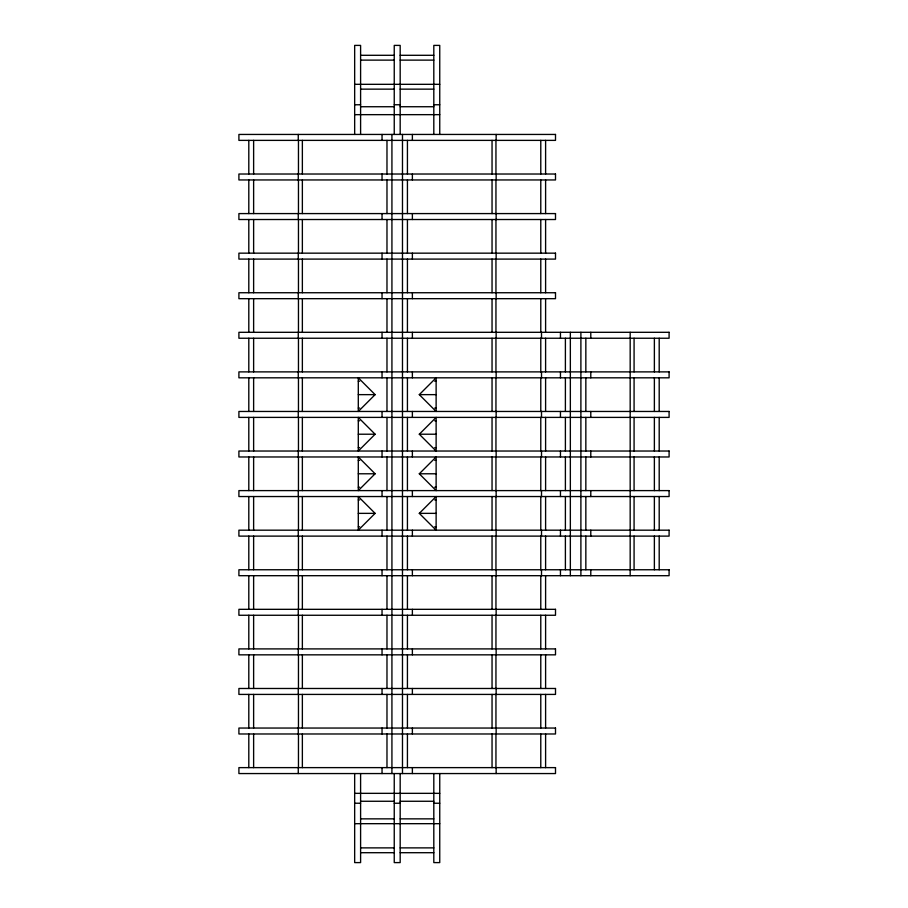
<?xml version="1.0" encoding="UTF-8"?>
<svg xmlns="http://www.w3.org/2000/svg" width="908" height="908" viewBox="0 0 908 908"><rect width="100%" height="100%" fill="white"/><g stroke="black" fill="none" stroke-linecap="round" stroke-linejoin="round"><path stroke-width="1.36" d="M375.106 394.639L358.297 411.46L358.297 377.819L375.106 394.639L358.297 394.639M375.106 434.217L358.297 451.026L358.297 417.396L375.106 434.217L358.297 434.217M419.303 394.639L436.124 377.819L436.124 411.46L419.303 394.639L436.124 394.639M375.106 473.783L358.297 490.604L358.297 456.974L375.106 473.783L358.297 473.783M419.303 434.217L436.124 417.396L436.124 451.026L419.303 434.217L436.124 434.217M375.106 513.361L358.297 530.181L358.297 496.54L375.106 513.361L358.297 513.361M419.303 473.783L436.124 456.974L436.124 490.604L419.303 473.783L436.124 473.783M419.303 513.361L436.124 496.54L436.124 530.181L419.303 513.361L436.124 513.361M360.601 55.297L394.242 55.297M400.178 55.297L433.808 55.297M360.601 60.121L394.242 60.121M400.178 60.121L433.808 60.121M354.665 84.319L439.744 84.319M360.601 89.143L394.242 89.143M400.178 89.143L433.808 89.143M354.665 104.76L360.601 104.76M394.242 104.76L400.178 104.76M433.808 104.76L439.744 104.76M360.601 106.735L394.242 106.735M400.178 106.735L433.808 106.735M354.665 114.658L439.744 114.658M358.297 381.201L359.693 381.201M434.716 381.201L436.124 381.201M358.297 408.078L359.693 408.078M434.716 408.078L436.124 408.078M358.297 420.779L359.693 420.779M434.716 420.779L436.124 420.779M358.297 447.644L359.693 447.644M434.716 447.644L436.124 447.644M358.297 460.356L359.693 460.356M434.716 460.356L436.124 460.356M358.297 487.221L359.693 487.221M434.716 487.221L436.124 487.221M358.297 499.922L359.693 499.922M434.716 499.922L436.124 499.922M358.297 526.799L359.693 526.799M434.716 526.799L436.124 526.799M354.665 793.342L439.744 793.342M360.601 801.265L394.242 801.265M400.178 801.265L433.808 801.265M354.665 803.24L360.601 803.24M394.242 803.24L400.178 803.24M433.808 803.24L439.744 803.24M360.601 818.857L394.242 818.857M400.178 818.857L433.808 818.857M354.665 823.681L439.744 823.681M360.601 847.879L394.242 847.879M400.178 847.879L433.808 847.879M360.601 852.703L394.242 852.703M400.178 852.703L433.808 852.703M659.197 338.241L659.197 371.883M659.197 377.819L659.197 411.46M659.197 417.396L659.197 451.026M659.197 456.974L659.197 490.604M659.197 496.54L659.197 530.181M659.197 536.117L659.197 569.759M654.373 338.241L654.373 371.883M654.373 377.819L654.373 411.46M654.373 417.396L654.373 451.026M654.373 456.974L654.373 490.604M654.373 496.54L654.373 530.181M654.373 536.117L654.373 569.759M634.079 338.241L634.079 371.883M634.079 377.819L634.079 411.46M634.079 417.396L634.079 451.026M634.079 456.974L634.079 490.604M634.079 496.54L634.079 530.181M634.079 536.117L634.079 569.759M630.175 332.305L630.175 575.695M590.79 332.305L590.79 338.241M590.79 371.883L590.79 377.819M590.79 411.46L590.79 417.396M590.79 451.026L590.79 456.974M590.79 490.604L590.79 496.54M590.79 530.181L590.79 536.117M590.79 569.759L590.79 575.695M585.842 338.241L585.842 371.883M585.842 377.819L585.842 411.46M585.842 417.396L585.842 451.026M585.842 456.974L585.842 490.604M585.842 496.54L585.842 530.181M585.842 536.117L585.842 569.759M580.893 332.305L580.893 575.695M570.349 332.305L570.349 575.695M565.4 338.241L565.389 371.883M565.4 377.819L565.389 411.46M565.389 417.396L565.4 451.026M565.389 456.974L565.4 490.604M565.4 496.54L565.389 530.181M565.389 536.117L565.4 569.759M560.452 332.305L560.452 338.241M560.452 371.883L560.452 377.819M560.452 411.46L560.452 417.396M560.452 451.026L560.452 456.974M560.452 490.604L560.452 496.54M560.452 530.181L560.452 536.117M560.452 569.759L560.452 575.695M545.606 140.377L545.606 174.018M545.606 179.954L545.606 213.584M545.606 219.52L545.606 253.162M545.606 259.098L545.606 292.739M545.606 298.675L545.606 332.305M545.606 338.241L545.606 371.883M545.606 377.819L545.606 411.46M545.606 417.396L545.606 451.026M545.606 456.974L545.606 490.604M545.606 496.54L545.606 530.181M545.606 536.117L545.606 569.759M545.606 575.695L545.606 609.325M545.606 615.261L545.606 648.902M545.606 654.838L545.606 688.48M545.606 694.416L545.606 728.046M545.606 733.982L545.606 767.623M541.509 332.305L541.509 338.241M541.509 371.883L541.509 377.819M541.509 411.46L541.509 417.396M541.509 451.026L541.509 456.974M541.509 490.604L541.509 496.54M541.509 530.181L541.509 536.117M541.509 569.759L541.509 575.695M540.782 140.377L540.782 174.018M540.782 179.954L540.782 213.584M540.782 219.52L540.782 253.162M540.782 259.098L540.782 292.739M540.782 298.675L540.782 332.305M540.782 338.241L540.782 371.883M540.782 377.819L540.782 411.46M540.782 417.396L540.782 451.026M540.782 456.974L540.782 490.604M540.782 496.54L540.782 530.181M540.782 536.117L540.782 569.759M540.782 575.695L540.782 609.325M540.782 615.261L540.782 648.902M540.782 654.838L540.782 688.48M540.782 694.416L540.782 728.046M540.782 733.982L540.782 767.623M496.143 134.441L496.143 140.377M496.143 174.018L496.143 179.954M496.143 213.584L496.143 219.52M496.143 253.162L496.143 259.098M496.143 292.739L496.143 298.675M496.143 332.305L496.143 338.241M496.143 371.883L496.143 377.819M496.143 411.46L496.143 417.396M496.143 451.026L496.143 456.974M496.143 490.604L496.143 496.54M496.143 530.181L496.143 536.117M496.143 569.759L496.143 575.695M496.143 609.325L496.143 615.261M496.143 648.902L496.143 654.838M496.143 688.48L496.143 694.416M496.143 728.046L496.143 733.982M496.143 767.623L496.143 773.559M495.95 140.377L495.95 174.018M495.95 179.954L495.95 213.584M495.95 219.52L495.95 253.162M495.95 259.098L495.95 292.739M495.95 298.675L495.95 332.305M495.95 338.241L495.95 371.883M495.95 377.819L495.95 411.46M495.95 417.396L495.95 451.026M495.95 456.974L495.95 490.604M495.95 496.54L495.95 530.181M495.95 536.117L495.95 569.759M495.95 575.695L495.95 609.325M495.95 615.261L495.95 648.902M495.95 654.838L495.95 688.48M495.95 694.416L495.95 728.046M495.95 733.982L495.95 767.623M492.045 140.377L492.045 174.018M492.045 179.954L492.045 213.584M492.045 219.52L492.045 253.162M492.045 259.098L492.045 292.739M492.045 298.675L492.045 332.305M492.045 338.241L492.045 371.883M492.045 377.819L492.045 411.46M492.045 417.396L492.045 451.026M492.045 456.974L492.045 490.604M492.045 496.54L492.045 530.181M492.045 536.117L492.045 569.759M492.045 575.695L492.045 609.325M492.045 615.261L492.045 648.902M492.045 654.838L492.045 688.48M492.045 694.416L492.045 728.046M492.045 733.982L492.045 767.623M439.744 134.441L439.744 45.4L433.808 45.4L433.808 134.441M439.744 773.559L439.744 862.6L433.808 862.6L433.808 773.559M412.38 134.441L412.38 140.377M412.38 174.018L412.38 179.954M412.38 213.584L412.38 219.52M412.38 253.162L412.38 259.098M412.38 292.739L412.38 298.675M412.38 332.305L412.38 338.241M412.38 371.883L412.38 377.819M412.38 411.46L412.38 417.396M412.38 451.026L412.38 456.974M412.38 490.604L412.38 496.54M412.38 530.181L412.38 536.117M412.38 569.759L412.38 575.695M412.38 609.325L412.38 615.261M412.38 648.902L412.38 654.838M412.38 688.48L412.38 694.416M412.38 728.046L412.38 733.982M412.38 767.623L412.38 773.559M407.431 140.377L407.431 174.018M407.431 179.954L407.431 213.584M407.431 219.52L407.431 253.162M407.431 259.098L407.431 292.739M407.431 298.675L407.431 332.305M407.431 338.241L407.431 371.883M407.431 377.819L407.431 411.46M407.431 417.396L407.431 451.026M407.431 456.974L407.431 490.604M407.431 496.54L407.431 530.181M407.431 536.117L407.431 569.759M407.431 575.695L407.431 609.325M407.431 615.261L407.431 648.902M407.431 654.838L407.431 688.48M407.431 694.416L407.431 728.046M407.431 733.982L407.431 767.623M402.482 134.441L402.482 773.559M400.178 134.441L400.178 45.4L394.242 45.4L394.242 134.441M400.178 773.559L400.178 862.6L394.242 862.6L394.242 773.559M391.927 134.441L391.927 773.559M386.978 140.377L386.978 174.018M386.978 179.954L386.978 213.584M386.978 219.52L386.978 253.162M386.978 259.098L386.978 292.739M386.978 298.675L386.978 332.305M386.978 338.241L386.978 371.883M386.978 377.819L386.978 411.46M386.978 417.396L386.978 451.026M386.978 456.974L386.978 490.604M386.978 496.54L386.978 530.181M386.978 536.117L386.978 569.759M386.978 575.695L386.978 609.325M386.978 615.261L386.978 648.902M386.978 654.838L386.978 688.48M386.978 694.416L386.978 728.046M386.978 733.982L386.978 767.623M382.041 134.441L382.041 140.377M382.041 174.018L382.041 179.954M382.041 213.584L382.041 219.52M382.041 253.162L382.041 259.098M382.041 292.739L382.041 298.675M382.041 332.305L382.041 338.241M382.041 371.883L382.041 377.819M382.041 411.46L382.041 417.396M382.041 451.026L382.041 456.974M382.041 490.604L382.041 496.54M382.041 530.181L382.041 536.117M382.041 569.759L382.041 575.695M382.041 609.325L382.041 615.261M382.041 648.902L382.041 654.838M382.041 688.48L382.041 694.416M382.041 728.046L382.041 733.982M382.041 767.623L382.041 773.559M360.601 134.441L360.601 45.4L354.665 45.4L354.665 134.441M360.601 773.559L360.601 862.6L354.665 862.6L354.665 773.559M302.364 140.377L302.364 174.018M302.364 179.954L302.364 213.584M302.364 219.52L302.364 253.162M302.364 259.098L302.364 292.739M302.364 298.675L302.364 332.305M302.364 338.241L302.364 371.883M302.364 377.819L302.364 411.46M302.364 417.396L302.364 451.026M302.364 456.974L302.364 490.604M302.364 496.54L302.364 530.181M302.364 536.117L302.364 569.759M302.364 575.695L302.364 609.325M302.364 615.261L302.364 648.902M302.364 654.838L302.364 688.48M302.364 694.416L302.364 728.046M302.364 733.982L302.364 767.623M298.46 140.377L298.46 174.018M298.46 179.954L298.46 213.584M298.46 219.52L298.46 253.162M298.46 259.098L298.46 292.739M298.46 298.675L298.46 332.305M298.46 338.241L298.46 371.883M298.46 377.819L298.46 411.46M298.46 417.396L298.46 451.026M298.46 456.974L298.46 490.604M298.46 496.54L298.46 530.181M298.46 536.117L298.46 569.759M298.46 575.695L298.46 609.325M298.46 615.261L298.46 648.902M298.46 654.838L298.46 688.48M298.46 694.416L298.46 728.046M298.46 733.982L298.46 767.623M298.267 134.441L298.267 140.377M298.267 174.018L298.267 179.954M298.267 213.584L298.267 219.52M298.267 253.162L298.267 259.098M298.267 292.739L298.267 298.675M298.267 332.305L298.267 338.241M298.267 371.883L298.267 377.819M298.267 411.46L298.267 417.396M298.267 451.026L298.267 456.974M298.267 490.604L298.267 496.54M298.267 530.181L298.267 536.117M298.267 569.759L298.267 575.695M298.267 609.325L298.267 615.261M298.267 648.902L298.267 654.838M298.267 688.48L298.267 694.416M298.267 728.046L298.267 733.982M298.267 767.623L298.267 773.559M253.627 140.377L253.627 174.018M253.627 179.954L253.627 213.584M253.627 219.52L253.627 253.162M253.627 259.098L253.627 292.739M253.627 298.675L253.627 332.305M253.627 338.241L253.627 371.883M253.627 377.819L253.627 411.46M253.627 417.396L253.627 451.026M253.627 456.974L253.627 490.604M253.627 496.54L253.627 530.181M253.627 536.117L253.627 569.759M253.627 575.695L253.627 609.325M253.627 615.261L253.627 648.902M253.627 654.838L253.627 688.48M253.627 694.416L253.627 728.046M253.627 733.982L253.627 767.623M248.803 140.377L248.803 174.018M248.803 179.954L248.803 213.584M248.803 219.52L248.803 253.162M248.803 259.098L248.803 292.739M248.803 298.675L248.803 332.305M248.803 338.241L248.803 371.883M248.803 377.819L248.803 411.46M248.803 417.396L248.803 451.026M248.803 456.974L248.803 490.604M248.803 496.54L248.803 530.181M248.803 536.117L248.803 569.759M248.803 575.695L248.803 609.325M248.803 615.261L248.803 648.902M248.803 654.838L248.803 688.48M248.803 694.416L248.803 728.046M248.803 733.982L248.803 767.623M555.503 134.441L238.906 134.441L238.906 140.377L555.503 140.377L555.503 134.441M555.503 174.018L238.906 174.018L238.906 179.954L555.503 179.954L555.503 174.018M555.503 213.584L238.906 213.584L238.906 219.52L555.503 219.52L555.503 213.584M555.503 253.162L238.906 253.162L238.906 259.098L555.503 259.098L555.503 253.162M555.503 292.739L238.906 292.739L238.906 298.675L555.503 298.675L555.503 292.739M669.094 332.305L238.906 332.305L238.906 338.241L669.094 338.241L669.094 332.305M669.094 371.883L238.906 371.883L238.906 377.819L669.094 377.819L669.094 371.883M669.094 411.46L238.906 411.46L238.906 417.396L669.094 417.396L669.094 411.46M669.094 451.026L238.906 451.026L238.906 456.974L669.094 456.974L669.094 451.026M669.094 490.604L238.906 490.604L238.906 496.54L669.094 496.54L669.094 490.604M669.094 530.181L238.906 530.181L238.906 536.117L669.094 536.117L669.094 530.181M669.094 569.759L238.906 569.759L238.906 575.695L669.094 575.695L669.094 569.759M555.503 609.325L238.906 609.325L238.906 615.261L555.503 615.261L555.503 609.325M555.503 648.902L238.906 648.902L238.906 654.838L555.503 654.838L555.503 648.902M555.503 688.48L238.906 688.48L238.906 694.416L555.503 694.416L555.503 688.48M555.503 728.046L238.906 728.046L238.906 733.982L555.503 733.982L555.503 728.046M555.503 767.623L238.906 767.623L238.906 773.559L555.503 773.559L555.503 767.623"/></g></svg>
